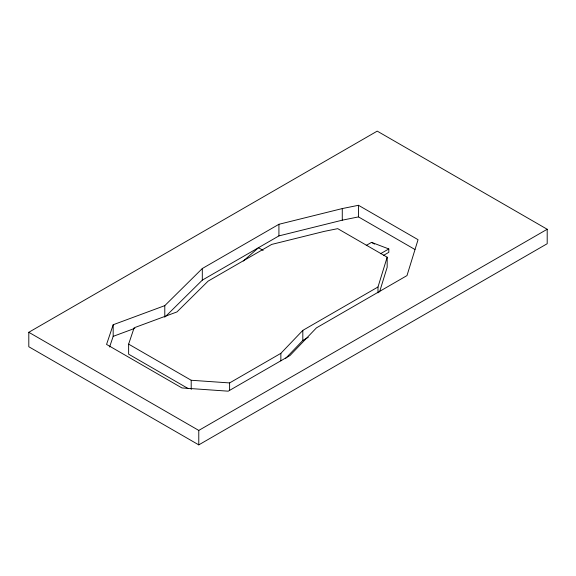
<?xml version="1.0" encoding="UTF-8"?>
<svg xmlns="http://www.w3.org/2000/svg" width="576" height="576" viewBox="0 0 576 576"><rect width="100%" height="100%" fill="white"/><g stroke="black" fill="none" stroke-linecap="round" stroke-linejoin="round"><path stroke-width="0.86" d="M377.986 292.86L377.986 286.999L387.173 257.198L337.723 228.65L324.266 231.372L271.685 244.418L208.102 281.131L176.962 311.933L134.122 327.802L128.628 344.131L128.628 354.182L188.1 388.519M379.555 291.938L387.173 267.25L387.173 257.198M113.177 324.749L106.56 344.426L181.951 387.95L228.218 391.176L289.973 355.522L316.426 327.874L406.987 275.587L418.054 239.688L358.481 205.294L342.274 208.57L278.921 224.294L202.306 268.524L164.794 305.633L113.177 324.749L113.177 336.355L109.591 347.011M128.628 344.131L191.203 380.261L229.608 382.932L280.858 353.34L302.818 330.386L377.986 286.999M285.739 358.286L302.818 340.438L308.246 337.306M165.427 316.613L202.306 280.13L278.921 235.901L342.274 220.176L358.481 216.9L414.965 249.509M243.266 261.014L258.516 247.738L263.146 250.416M28.8 332.287L377.222 131.126L547.2 229.262L547.2 243.713L198.778 444.874L28.8 346.738L28.8 332.287L198.778 430.423L547.2 229.262M366.242 245.426L371.534 242.366L388.807 248.947L388.807 252.338L383.515 255.398M380.491 253.75L388.807 248.947M113.177 336.355L134.82 328.342M371.534 242.366L374.537 244.102M358.481 205.294L358.481 216.9M342.274 208.57L342.274 220.176M302.818 330.386L302.818 340.438M280.858 353.34L280.858 360.878M278.921 224.294L278.921 235.901M229.608 382.932L229.608 390.47M202.306 268.524L202.306 280.13M198.778 430.423L198.778 444.874M191.203 380.261L191.203 389.47M164.794 305.633L164.794 317.239"/></g></svg>
